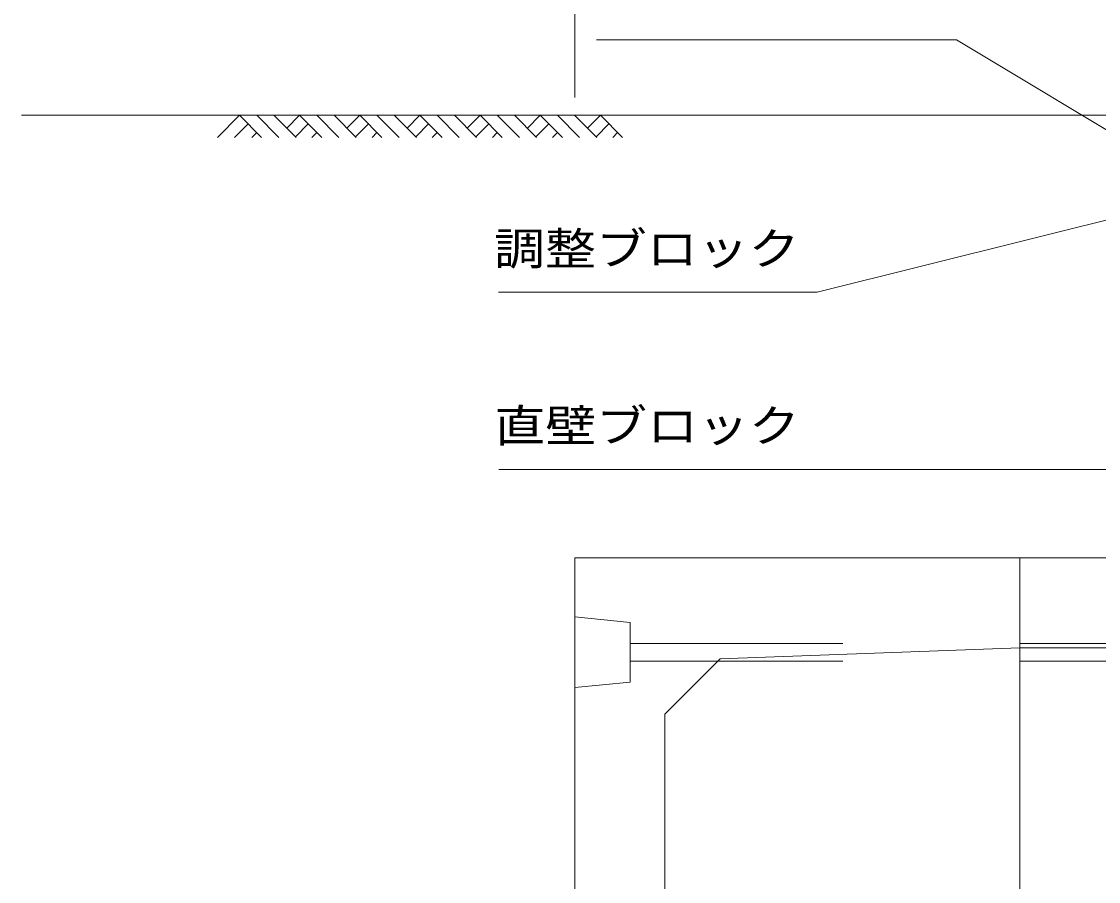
# Model space of a CAD drawing. Units: millimetres at full size; details may follow other scales. Extents: x 37600 to 71200, y 0 to 23760.
# Drawn here: x 57145 to 59578, y 17279 to 19222 of the extents above; entities that cross this region are included whole.
import ezdxf
from ezdxf.enums import TextEntityAlignment as Align

# ---------------------------------------------------------------- set-up
doc = ezdxf.new("R2010")
doc.units = ezdxf.units.MM
doc.header["$LTSCALE"] = 80.0044
doc.linetypes.add('DASHED_SPACED', pattern=[12, 6, -6])
for name, color, linetype, lineweight in [('0_2', 4, 'Continuous', 13), ('寸法', 6, 'Continuous', 13), ('ﾊｯﾁﾝｸﾞ', 4, 'Continuous', 9)]:
    doc.layers.add(name, color=color, linetype=linetype, lineweight=lineweight)
doc.styles.add('ＭＳ ゴシック', font='')
doc.styles.get('ＭＳ ゴシック').set_extended_font_data('MS Gothic')

msp = doc.modelspace()

# ---------------------------------------------------------------- linework, layer by layer
at = {"layer": '0_2'}
msp.add_line((67190, 19010), (57145, 19010), dxfattribs=at)
at = {"layer": '0_2', "linetype": 'DASHED_SPACED'}
for p, q in [((58520, 17817), (59400, 17817)), ((59400, 17817), (60945, 17817)), ((58520, 17777), (59400, 17777)), ((59400, 17777), (60945, 17777))]:
    msp.add_line(p, q, dxfattribs=at)
at = {"layer": '0_2', "color": 3}
msp.add_line((59400, 17807), (60945, 17807), dxfattribs=at)
for points in [[(59400, 18010), (58395, 18010), (58395, 15554), (59400, 15554)], [(59400, 15554), (60945, 15554), (60945, 18010), (59400, 18010)]]:
    msp.add_lwpolyline(points, close=True, dxfattribs=at)
at = {"layer": '0_2', "linetype": 'DASHED_SPACED'}
msp.add_lwpolyline([(58395, 17717), (58520, 17729.5), (58520, 17864.5), (58395, 17877)], close=True, dxfattribs=at)
at = {"layer": '0_2', "color": 3}
msp.add_lwpolyline([(59400, 17807), (58723, 17782), (58598, 17657), (58598, 15907), (58723, 15782), (59400, 15757)], dxfattribs=at)
at = {"layer": '寸法'}
msp.add_line((58395, 19050), (58395, 19750), dxfattribs=at)
for points in [[(59757.5, 18880), (59688.9, 18921.16), (59257.5, 19180), (58444.17, 19180)], [(59742.5, 18810), (59664.89, 18790.6), (58942.5, 18610), (58222.5, 18610)], [(59712.5, 18210), (59632.5, 18210), (58943.17, 18210), (58223.17, 18210)]]:
    msp.add_lwpolyline(points, dxfattribs=at)
at = {"layer": 'ﾊｯﾁﾝｸﾞ'}
for p, q in [((57587.35, 18960), (57637.35, 19010)), ((57637.35, 19010), (57687.35, 18960)), ((57676.24, 19010), (57726.24, 18960)), ((57715.13, 19010), (57765.13, 18960)), ((57744.18, 18980.95), (57773.24, 19010)), ((57773.24, 19010), (57823.24, 18960)), ((57812.13, 19010), (57862.13, 18960)), ((57851.02, 19010), (57901.02, 18960)), ((57880.07, 18980.95), (57909.12, 19010)), ((57909.12, 19010), (57959.12, 18960)), ((57948.01, 19010), (57998.01, 18960)), ((57986.9, 19010), (58036.9, 18960)), ((58015.95, 18980.95), (58045, 19010)), ((58045, 19010), (58095, 18960)), ((58083.89, 19010), (58133.89, 18960)), ((58122.78, 19010), (58172.78, 18960)), ((58151.83, 18980.95), (58180.88, 19010)), ((58180.88, 19010), (58230.88, 18960)), ((58219.77, 19010), (58269.77, 18960)), ((58258.66, 19010), (58308.66, 18960)), ((58287.71, 18980.95), (58316.76, 19010)), ((58316.76, 19010), (58366.76, 18960)), ((58355.65, 19010), (58405.65, 18960)), ((58394.54, 19010), (58444.54, 18960)), ((58423.59, 18980.95), (58452.65, 19010)), ((58452.65, 19010), (58502.65, 18960)), ((57626.24, 18960), (57656.8, 18990.56)), ((57763.63, 18961.5), (57792.68, 18990.56)), ((57899.51, 18961.5), (57928.56, 18990.56)), ((58035.39, 18961.5), (58064.44, 18990.56)), ((58171.28, 18961.5), (58200.33, 18990.56)), ((58307.16, 18961.5), (58336.21, 18990.56)), ((58443.04, 18961.5), (58472.09, 18990.56)), ((57665.13, 18960), (57676.24, 18971.11)), ((57801.02, 18960), (57812.13, 18971.11)), ((57936.9, 18960), (57948.01, 18971.11)), ((58072.78, 18960), (58083.89, 18971.11)), ((58208.66, 18960), (58219.77, 18971.11)), ((58344.54, 18960), (58355.65, 18971.11)), ((58480.43, 18960), (58491.54, 18971.11))]:
    msp.add_line(p, q, dxfattribs=at)

# ---------------------------------------------------------------- texts
at = {"layer": '寸法', "style": 'ＭＳ ゴシック', "width": 1.15}
for s, p in [('調整ブロック', (58902.5, 18650)), ('直壁ブロック', (58903.17, 18250))]:
    msp.add_text(s, height=73.31, dxfattribs=at).set_placement(p, align=Align.BOTTOM_RIGHT)

doc.saveas('drawing.dxf')
